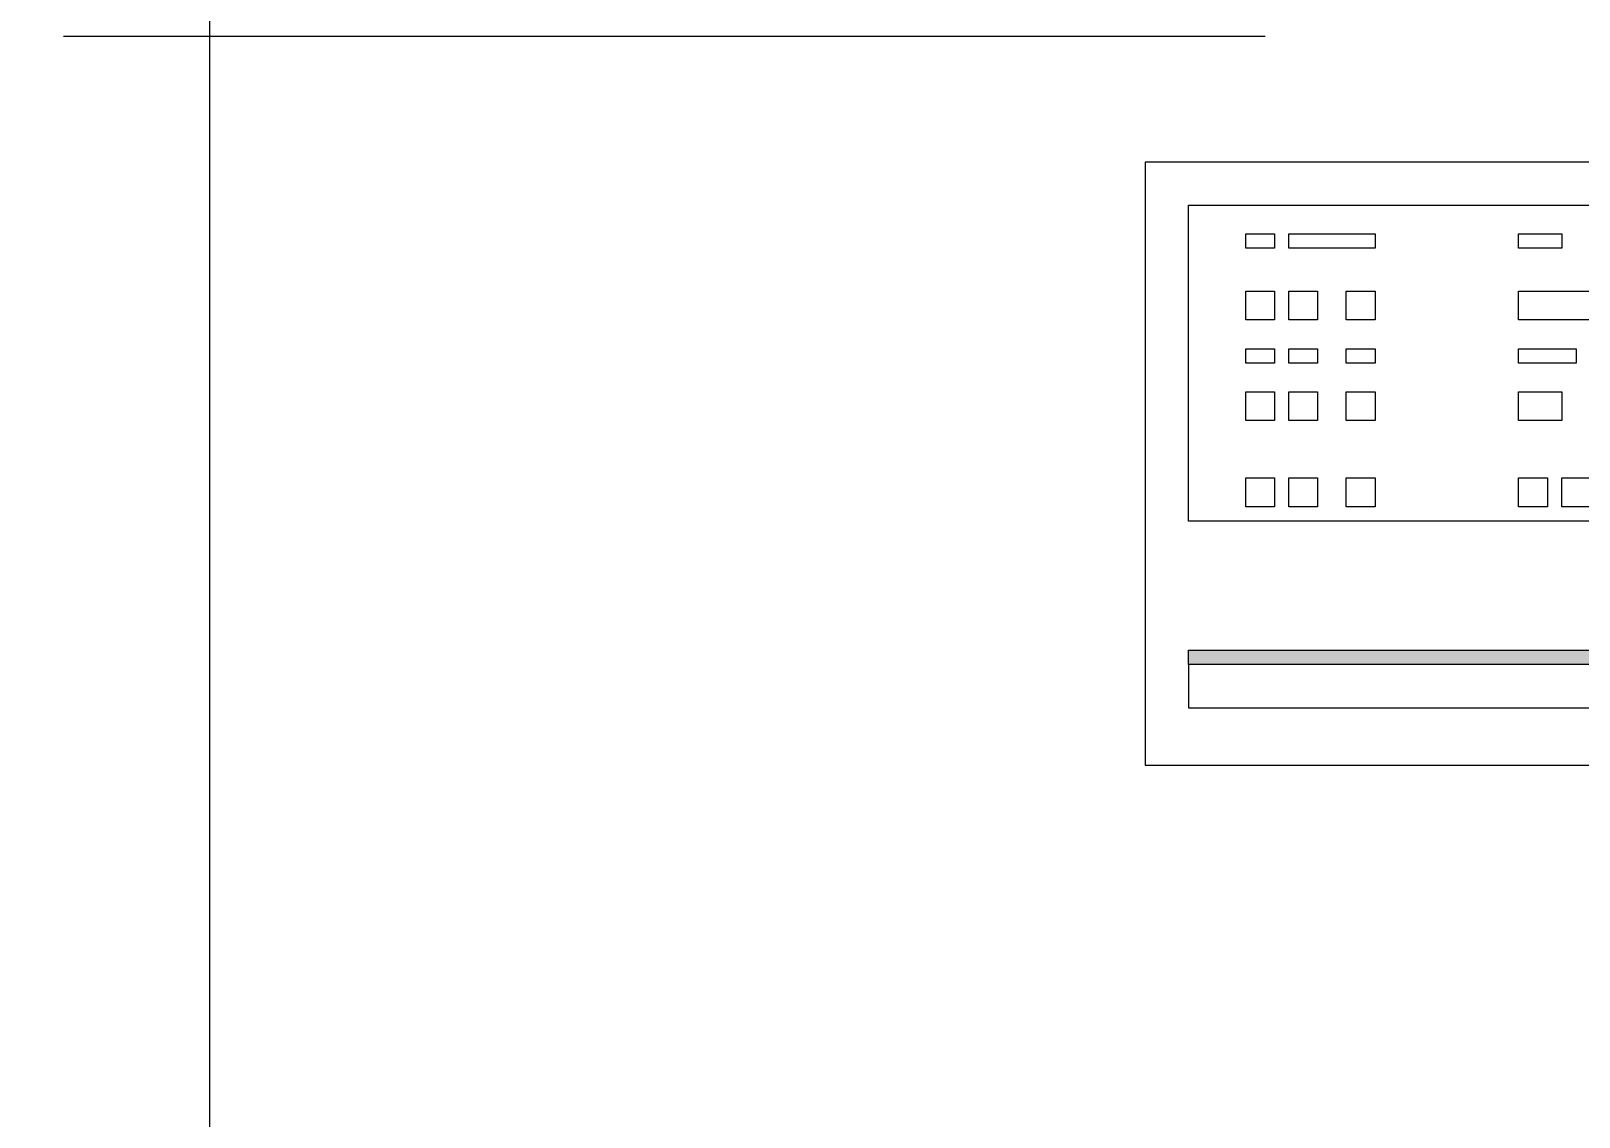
# Model space of a CAD drawing. Header units: millimetres. Extents: x 0 to 9491604, y -172998 to 295086.
# Drawn here: x 387805 to 388375, y 28992 to 29392 of the extents above; entities that cross this region are included whole.
import ezdxf
from ezdxf.enums import TextEntityAlignment as Align

# ---------------------------------------------------------------- set-up
doc = ezdxf.new("R2018")
doc.units = ezdxf.units.MM
doc.linetypes.add('CENTER', pattern=[2, 1.25, -0.25, 0.25, -0.25])
for name, color, linetype, lineweight in [('АР_Маркер экспликации', 239, 'Continuous', 13), ('АР_Номер помещения', 250, 'Continuous', 9), ('АР_Оси', 7, 'Continuous', 25)]:
    doc.layers.add(name, color=color, linetype=linetype, lineweight=lineweight)
doc.layers.add('АР_Названия помещений', color=124, linetype='Continuous', lineweight=5, plot=False)
doc.layers.add('АР_Помещения_площадь', color=19, linetype='Continuous', lineweight=9, plot=False)
doc.layers.add('ТХ_ОБЩЕЕ', color=7, linetype='Continuous', lineweight=0, true_color=0x7b7b7b)
doc.styles.add('ISOCPEUR', font='', dxfattribs={"height": 250})
doc.styles.get("Standard").update_dxf_attribs({"font": 'GOST.TTF'})
doc.styles.get('ISOCPEUR').set_extended_font_data('ISOCPEUR', italic=True)

# ---------------------------------------------------------------- blocks, each defined once
blk = doc.blocks.new('*U252')
at = {"color": 7, "style": 'ISOCPEUR', "width": 0.7, "flags": 1}
blk.add_attdef('КАТЕГОРИЯ', (-499.17, -2092.19), '', height=250, dxfattribs=at)
at = {"layer": 'АР_Номер помещения', "color": 7, "style": 'ISOCPEUR', "width": 0.7}
blk.add_attdef('НОМЕР_ПОМЕЩЕНИЯ', text='', height=300, dxfattribs=at).set_placement((-13874.5, 6637.55), align=Align.MIDDLE_CENTER)
at = {"layer": 'АР_Помещения_площадь', "color": 7, "lineweight": 30, "width": 0.7, "flags": 104}
blk.add_attdef('ИМЯ_ПОМЕЩЕНИЯ', text='', height=100, dxfattribs=at).set_placement((157.63, 1217.14), align=Align.MIDDLE_CENTER)
at = {"layer": 'АР_Помещения_площадь', "color": 7, "style": 'ISOCPEUR', "width": 0.7}
blk.add_attdef('ПЛОЩАДЬ_ПОМЕЩЕНИЯ', text='', height=200, dxfattribs=at).set_placement((-12654.58, 407.67), align=Align.MIDDLE_RIGHT)
blk = doc.blocks.new('table oborud')
at = {"layer": 'ТХ_ОБЩЕЕ'}
blk.add_lwpolyline([(743438.31, 689707.91), (743438.31, 689265.16)], dxfattribs=at)
at = {"layer": 'ТХ_ОБЩЕЕ', "ltscale": 100, "transparency": 33554687}
for points in [[(743391.96, 688922.99), (743391.96, 689309.28), (743169.71, 689309.28), (743169.71, 688922.99)], [(743206.75, 688938.87), (743206.75, 689293.41), (743190.88, 689293.41), (743190.88, 688938.87), (743206.75, 688938.87), (743206.75, 689293.41), (743212.04, 689293.41), (743212.04, 688938.87)], [(743275.54, 689261.66), (743264.96, 689261.66), (743264.96, 689272.24), (743275.54, 689272.24)], [(743307.29, 689261.66), (743296.71, 689261.66), (743296.71, 689272.24), (743307.29, 689272.24)], [(743323.17, 689261.66), (743317.88, 689261.66), (743317.88, 689272.24), (743323.17, 689272.24)], [(743344.34, 689261.66), (743333.75, 689261.66), (743333.75, 689272.24), (743344.34, 689272.24)], [(743365.5, 689261.66), (743360.21, 689261.66), (743360.21, 689272.24), (743365.5, 689272.24)], [(743275.54, 689245.78), (743264.96, 689245.78), (743264.96, 689256.37), (743275.54, 689256.37)], [(743307.29, 689245.78), (743296.71, 689245.78), (743296.71, 689256.37), (743307.29, 689256.37)], [(743323.17, 689245.78), (743317.88, 689245.78), (743317.88, 689256.37), (743323.17, 689256.37)], [(743344.34, 689245.78), (743333.75, 689245.78), (743333.75, 689256.37), (743344.34, 689256.37)], [(743365.5, 689224.62), (743360.21, 689224.62), (743360.21, 689256.37), (743365.5, 689256.37)], [(743275.54, 689224.62), (743264.96, 689224.62), (743264.96, 689235.2), (743275.54, 689235.2)], [(743307.29, 689224.62), (743296.71, 689224.62), (743296.71, 689235.2), (743307.29, 689235.2)], [(743323.17, 689224.62), (743317.88, 689224.62), (743317.88, 689235.2), (743323.17, 689235.2)], [(743344.34, 689224.62), (743333.75, 689224.62), (743333.75, 689235.2), (743344.34, 689235.2)], [(743275.54, 689161.11), (743264.96, 689161.11), (743264.96, 689171.7), (743275.54, 689171.7)], [(743307.29, 689155.83), (743296.71, 689155.83), (743296.71, 689171.7), (743307.29, 689171.7)], [(743323.17, 689150.53), (743317.88, 689150.53), (743317.88, 689171.7), (743323.17, 689171.7)], [(743344.34, 689145.24), (743333.75, 689145.24), (743333.75, 689171.7), (743344.34, 689171.7)], [(743365.5, 689155.83), (743360.21, 689155.83), (743360.21, 689171.7), (743365.5, 689171.7)], [(743275.54, 689145.24), (743264.96, 689145.24), (743264.96, 689155.82), (743275.54, 689155.82)]]:
    blk.add_lwpolyline(points, close=True, dxfattribs=at)
for points in [[(743259.67, 689293.41), (743376.09, 689293.41)], [(743259.67, 688938.87), (743259.67, 689293.41)], [(743376.08, 689293.41), (743376.08, 688938.86)]]:
    blk.add_lwpolyline(points, dxfattribs=at)
blk.add_solid([(743206.75, 689293.4), (743206.75, 688938.86), (743212.04, 689293.4), (743212.04, 688938.86)], dxfattribs=at)

msp = doc.modelspace()

# ---------------------------------------------------------------- linework, layer by layer
at = {"layer": 'АР_Оси', "linetype": 'CENTER', "lineweight": 9, "ltscale": 1000}
msp.add_line((387870.76, -1423.15), (387870.76, 32460.78), dxfattribs=at)

# ---------------------------------------------------------------- block references
at = {"lineweight": 9, "rotation": 90}
msp.add_blockref('table oborud', (1077524.75, -714048.08, 0), dxfattribs=at)
at = {"layer": 'АР_Маркер экспликации', "lineweight": 9}
ref = msp.add_blockref('*U252', (393314.66, 52054.84), dxfattribs=at)
lines = msp.add_mtext('\\W0.8000;Кабинет материальной технологии тип 2', dxfattribs={"layer": 'АР_Названия помещений', "insert": (379480.41, 56862.59), "char_height": 4891.9555, "width": 926.94, "attachment_point": 1})
ref.add_attrib('ИМЯ_ПОМЕЩЕНИЯ', '', (379480.41, 56862.59), dxfattribs={"flags": 104}).embed_mtext(lines)

doc.saveas('drawing.dxf')
